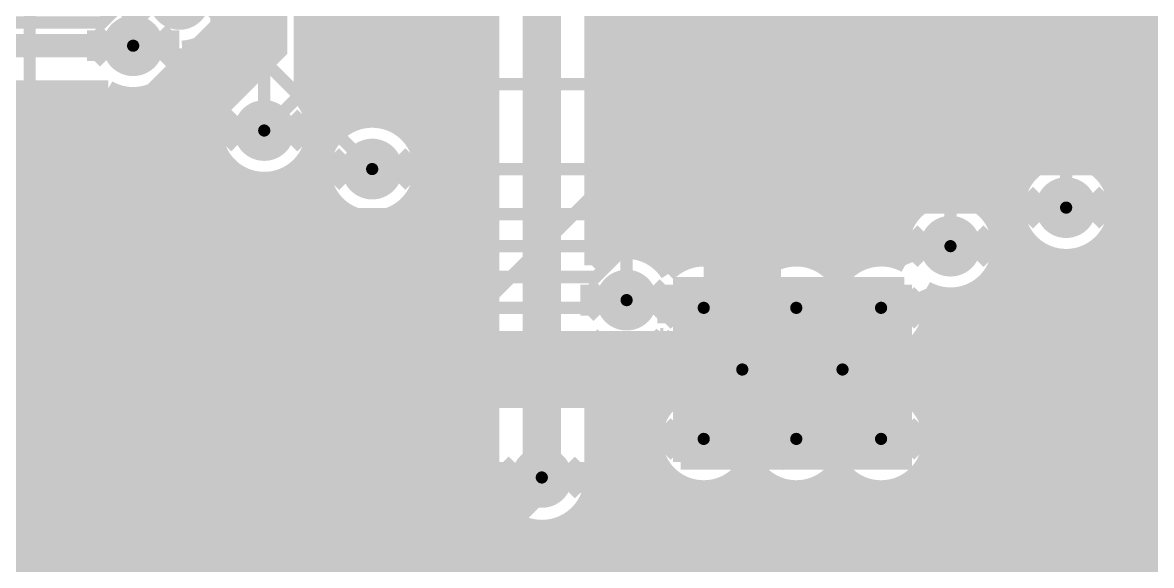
# Model space of a CAD drawing. Extents: x -10 to 131, y -93 to 209.
# Drawn here: x 101.3 to 119.9, y -14.02 to -5.08 of the extents above; entities that cross this region are included whole.
import ezdxf

# ---------------------------------------------------------------- set-up
doc = ezdxf.new("R2010")
doc.units = 0
doc.header["$MEASUREMENT"] = 0
doc.layers.get('0').update_dxf_attribs({"linetype": 'CONTINUOUS'})
for name, color, linetype in [('22-303-0_AST', 7, 'CONTINUOUS'), ('22-303-0_BOT', 2, 'CONTINUOUS'), ('22-303-0_DRD', 6, 'CONTINUOUS'), ('22-303-0_DRL', 1, 'CONTINUOUS'), ('22-303-0_GND', 3, 'CONTINUOUS'), ('22-303-0_IN1', 10, 'CONTINUOUS'), ('22-303-0_SST', 8, 'CONTINUOUS'), ('22-303-0_TOP', 15, 'CONTINUOUS'), ('THRUHOLE_TAP', 2, 'CONTINUOUS')]:
    doc.layers.add(name, color=color, linetype=linetype)

# ---------------------------------------------------------------- blocks, each defined once
blk = doc.blocks.new('ROUND_65')
at = {"const_width": 0.29972}
blk.add_lwpolyline([(-0.14986, 0, 1), (0.14986, 0, 1)], format="xyb", close=True, dxfattribs=at)
blk = doc.blocks.new('ROUND_70')
at = {"const_width": 0.29972}
blk.add_lwpolyline([(-0.14986, 0, 1), (0.14986, 0, 1)], format="xyb", close=True, dxfattribs=at)
blk = doc.blocks.new('ROUND_115')
at = {"const_width": 0.10033}
blk.add_lwpolyline([(-0.050164, 0, 1), (0.050164, 0, 1)], format="xyb", close=True, dxfattribs=at)
blk = doc.blocks.new('ROUND_117')
at = {"const_width": 0.10033}
blk.add_lwpolyline([(-0.050164, 0, 1), (0.050164, 0, 1)], format="xyb", close=True, dxfattribs=at)
blk = doc.blocks.new('ROUND_97')
at = {"const_width": 0.50038}
blk.add_lwpolyline([(-0.25019, 0, 1), (0.25019, 0, 1)], format="xyb", close=True, dxfattribs=at)
blk = doc.blocks.new('ROUND_100')
at = {"const_width": 0.50038}
blk.add_lwpolyline([(-0.25019, 0, 1), (0.25019, 0, 1)], format="xyb", close=True, dxfattribs=at)
blk = doc.blocks.new('ROUND_108')
at = {"const_width": 0.10033}
blk.add_lwpolyline([(-0.050164, 0, 1), (0.050164, 0, 1)], format="xyb", close=True, dxfattribs=at)

msp = doc.modelspace()

# ---------------------------------------------------------------- linework, layer by layer
at = {"layer": '22-303-0_AST'}
for points, const_width in [([(113.21034, -0.54102), (113.21542, -0.34036), (101.41966, -0.34036), (101.41966, -8.23468), (113.21034, -8.23468), (113.21034, -0.54102)], 0.20066), ([(107.11942, -5.6896), (107.11942, -5.21716), (107.7976, -5.45338), (107.7976, -5.57276), (106.7816, -5.57276)], 0.1524), ([(117.19052, -18.01368), (118.79072, -18.01368), (118.79072, -18.81378), (117.19052, -18.81378), (117.19052, -23.9141), (129.18948, -23.9141), (129.18948, -18.81378), (127.58928, -18.81378), (127.58928, -18.01368), (129.18948, -18.01368), (129.18948, -12.9159), (117.19052, -12.9159), (117.19052, -18.01368)], 0.1524), ([(107.78236, -14.67358), (107.77982, -14.67612), (107.30992, -15.24), (107.32262, -15.2273), (107.29976, -15.2527), (107.85602, -15.80896), (107.88142, -15.7861), (107.32262, -15.2273)], 0.1524)]:
    msp.add_lwpolyline(points, dxfattribs=dict(at, const_width=const_width))
at = {"layer": '22-303-0_BOT'}
for points, const_width in [([(117.094, 10.5664), (117.094, -8.13562)], 0.254), ([(117.3226, 10.3378), (117.3226, -8.43026)], 0.254), ([(117.5512, 10.1092), (117.5512, -16.75638)], 0.254), ([(117.7798, 9.8806), (117.7798, -7.74446)], 0.254), ([(118.0084, 7.37362), (118.0084, -7.4803)], 0.254), ([(118.237, 7.1374), (118.237, -7.36092)], 0.254), ([(118.4656, 6.9088), (118.4656, -7.32028)], 0.254), ([(118.6942, 6.6802), (118.6942, -7.34568)], 0.254), ([(118.9228, 6.4516), (118.9228, -7.44474)], 0.254), ([(119.1514, 6.223), (119.1514, -7.66318)], 0.254), ([(119.38, 5.99948), (119.38, -14.71168)], 0.254), ([(119.6086, 5.88518), (119.6086, -14.5034)], 0.254), ([(119.8372, 5.8674), (119.8372, -14.35354)], 0.254), ([(116.8654, 2.8194), (116.8654, -8.00354)], 0.254), ([(116.6368, 2.49174), (116.6368, -7.95528)], 0.254), ([(116.4082, 2.26314), (116.4082, -7.9756)], 0.254), ([(116.1796, 2.03454), (116.1796, -8.0645)], 0.254), ([(115.951, 1.80594), (115.951, -8.26262)], 0.254), ([(115.7224, 1.57734), (115.7224, -9.01954)], 0.254), ([(115.2652, 1.18872), (115.2652, -8.9916)], 0.254), ([(115.4938, 1.34874), (115.4938, -8.97128)], 0.254), ([(111.379, 1.1303), (111.379, -8.85444)], 0.254), ([(111.6076, 1.1303), (111.6076, -8.92556)], 0.254), ([(111.8362, 1.1303), (111.8362, -9.0932)], 0.254), ([(112.0648, 1.1303), (112.0648, -9.11352)], 0.254), ([(112.2934, 1.1303), (112.2934, -9.0043)], 0.254), ([(112.522, 1.1303), (112.522, -8.97128)], 0.254), ([(112.7506, 1.1303), (112.7506, -9.0043)], 0.254), ([(112.9792, 1.1303), (112.9792, -9.11352)], 0.254), ([(113.2078, 1.1303), (113.2078, -9.35228)], 0.254), ([(113.4364, 1.1303), (113.4364, -9.24814)], 0.254), ([(113.665, 1.1303), (113.665, -9.06526)], 0.254), ([(113.8936, 1.1303), (113.8936, -8.98652)], 0.254), ([(114.1222, 1.1303), (114.1222, -8.97382)], 0.254), ([(114.3508, 1.1303), (114.3508, -9.0297)], 0.254), ([(114.5794, 1.1303), (114.5794, -9.17194)], 0.254), ([(114.808, 1.1303), (114.808, -9.27862)], 0.254), ([(115.0366, 1.13284), (115.0366, -9.0805)], 0.254), ([(105.283, -6.858), (105.283, -4.445), (104.775, -3.937), (103.632, -3.937), (100.203, -0.508), (97.917, -0.508), (97.409, 0)], 0.2032), ([(109.855, -12.573), (109.855, -2.54)], 0.635), ([(106.1212, -3.48742), (106.1212, -30.353)], 0.254), ([(106.3498, -3.71856), (106.3498, -7.10946)], 0.254), ([(108.1786, -3.79476), (108.1786, -30.353)], 0.254), ([(106.5784, -3.8735), (106.5784, -6.8453)], 0.254), ([(106.807, -3.97764), (106.807, -6.72592)], 0.254), ([(107.7214, -4.00812), (107.7214, -7.02818)], 0.254), ([(107.95, -3.9243), (107.95, -30.353)], 0.254), ([(107.0356, -4.0386), (107.0356, -6.68528)], 0.254), ([(107.2642, -4.06146), (107.2642, -6.71068)], 0.254), ([(107.4928, -4.05384), (107.4928, -6.80974)], 0.254), ([(108.4072, -4.04876), (108.4072, -30.353)], 0.254), ([(108.6358, -4.04876), (108.6358, -30.353)], 0.254), ([(108.8644, -4.04876), (108.8644, -30.353)], 0.254), ([(109.0295, -4.04876), (109.0295, -12.573)], 0.254), ([(110.6805, -4.04876), (110.6805, -9.0805)], 0.254), ([(110.6932, -4.04876), (110.6932, -9.0678)], 0.254), ([(110.9218, -4.04876), (110.9218, -8.9154)], 0.254), ([(111.1504, -4.04876), (111.1504, -8.84936)], 0.254), ([(105.8926, -4.445), (105.8926, -6.32714)], 0.254), ([(104.6734, -4.87934), (104.6734, -6.32714)], 0.254), ([(104.6734, -4.9784), (104.64292, -4.9784)], 0.254), ([(109.0295, -4.9784), (105.8926, -4.9784)], 0.254), ([(129.667, -4.9784), (110.6805, -4.9784)], 0.254), ([(104.6734, -5.207), (104.51338, -5.207)], 0.254), ([(104.521, -5.19684), (104.521, -6.58876)], 0.254), ([(109.0295, -5.207), (105.8926, -5.207)], 0.254), ([(129.667, -5.207), (110.6805, -5.207)], 0.254), ([(81.026, -5.461), (103.124, -5.461)], 0.381), ([(104.0638, -5.4864), (104.0638, -30.353)], 0.254), ([(104.6734, -5.4356), (104.2162, -5.4356)], 0.254), ([(104.2924, -5.3975), (104.2924, -30.353)], 0.254), ([(109.0295, -5.4356), (105.8926, -5.4356)], 0.254), ([(127.04318, -5.4356), (110.6805, -5.4356)], 0.254), ([(104.6734, -5.6642), (103.90632, -5.6642)], 0.254), ([(109.0295, -5.6642), (105.8926, -5.6642)], 0.254), ([(126.82474, -5.6642), (110.6805, -5.6642)], 0.254), ([(103.8352, -5.84454), (103.8352, -30.353)], 0.254), ([(104.6734, -5.8928), (103.80726, -5.8928)], 0.254), ([(109.0295, -5.8928), (105.8926, -5.8928)], 0.254), ([(126.72568, -5.8928), (110.6805, -5.8928)], 0.254), ([(102.7176, -6.1595), (100.03536, -6.1595)], 0.254), ([(101.3206, -6.1595), (101.3206, -30.353)], 0.254), ([(101.5492, -6.1595), (101.5492, -30.353)], 0.254), ([(101.7778, -6.1595), (101.7778, -30.353)], 0.254), ([(102.0064, -6.1595), (102.0064, -30.353)], 0.254), ([(102.235, -6.1595), (102.235, -30.353)], 0.254), ([(102.4636, -6.1595), (102.4636, -30.353)], 0.254), ([(102.6922, -6.1595), (102.6922, -30.353)], 0.254), ([(102.9208, -6.24332), (102.9208, -30.353)], 0.254), ([(103.378, -6.22808), (103.378, -30.353)], 0.254), ([(104.6734, -6.1214), (103.58882, -6.1214)], 0.254), ([(103.6066, -6.1087), (103.6066, -30.353)], 0.254), ([(109.0295, -6.1214), (105.8926, -6.1214)], 0.254), ([(126.70028, -6.1214), (110.6805, -6.1214)], 0.254), ([(104.65562, -6.35), (100.22586, -6.35)], 0.254), ([(103.1494, -6.26872), (103.1494, -30.353)], 0.254), ([(109.0295, -6.35), (105.91038, -6.35)], 0.254), ([(123.70562, -6.35), (110.6805, -6.35)], 0.254), ([(104.52354, -6.5786), (100.41382, -6.5786)], 0.254), ([(109.0295, -6.5786), (106.03992, -6.5786)], 0.254), ([(123.5075, -6.5786), (110.6805, -6.5786)], 0.254), ([(104.47528, -6.8072), (100.50018, -6.8072)], 0.254), ([(106.63428, -6.8072), (106.08818, -6.8072)], 0.254), ([(109.0295, -6.8072), (107.48772, -6.8072)], 0.254), ([(123.4186, -6.8072), (110.6805, -6.8072)], 0.254), ([(104.4956, -7.0358), (100.5205, -7.0358)], 0.254), ([(104.521, -7.1247), (104.521, -30.353)], 0.254), ([(106.39552, -7.0358), (106.0704, -7.0358)], 0.254), ([(109.0295, -7.0358), (107.72648, -7.0358)], 0.254), ([(123.39828, -7.0358), (110.6805, -7.0358)], 0.254), ([(104.5845, -7.2644), (100.5205, -7.2644)], 0.254), ([(106.2863, -7.2644), (105.9815, -7.2644)], 0.254), ([(109.0295, -7.2644), (107.8357, -7.2644)], 0.254), ([(123.44654, -7.2644), (110.6805, -7.2644)], 0.254), ([(104.78262, -7.493), (100.5205, -7.493)], 0.254), ([(104.7496, -7.46506), (104.7496, -30.353)], 0.254), ([(106.25328, -7.493), (105.78084, -7.493)], 0.254), ([(105.8926, -7.38632), (105.8926, -30.353)], 0.254), ([(109.0295, -7.493), (107.86872, -7.493)], 0.254), ([(117.99062, -7.493), (110.6805, -7.493)], 0.254), ([(123.57862, -7.493), (118.98884, -7.493)], 0.254), ([(106.2863, -7.7216), (100.5205, -7.7216)], 0.254), ([(104.9782, -7.60476), (104.9782, -30.353)], 0.254), ([(105.2068, -7.66064), (105.2068, -30.353)], 0.254), ([(105.4354, -7.65048), (105.4354, -30.353)], 0.254), ([(105.664, -7.5692), (105.664, -30.353)], 0.254), ([(109.0295, -7.7216), (107.8357, -7.7216)], 0.254), ([(117.7925, -7.7216), (110.6805, -7.7216)], 0.254), ([(123.87326, -7.7216), (119.1895, -7.7216)], 0.254), ([(106.3498, -7.87654), (106.3498, -30.353)], 0.254), ([(106.39552, -7.9502), (100.5205, -7.9502)], 0.254), ([(107.7214, -7.95782), (107.7214, -30.353)], 0.254), ([(109.0295, -7.9502), (107.72648, -7.9502)], 0.254), ([(117.7036, -7.9502), (110.6805, -7.9502)], 0.254), ([(129.667, -7.9502), (119.2784, -7.9502)], 0.254), ([(106.63428, -8.1788), (100.5205, -8.1788)], 0.254), ([(106.5784, -8.1407), (106.5784, -30.353)], 0.254), ([(106.807, -8.26008), (106.807, -30.353)], 0.254), ([(107.0356, -8.30072), (107.0356, -30.353)], 0.254), ([(107.2642, -8.27532), (107.2642, -30.353)], 0.254), ([(109.0295, -8.1788), (107.48772, -8.1788)], 0.254), ([(107.4928, -8.17626), (107.4928, -30.353)], 0.254), ([(116.0272, -8.1788), (110.6805, -8.1788)], 0.254), ([(117.68328, -8.1788), (117.14226, -8.1788)], 0.254), ([(129.667, -8.1788), (119.29618, -8.1788)], 0.254), ([(109.0295, -8.4074), (100.5205, -8.4074)], 0.254), ([(115.85956, -8.4074), (110.6805, -8.4074)], 0.254), ([(117.73154, -8.4074), (117.3099, -8.4074)], 0.254), ([(129.667, -8.4074), (119.24792, -8.4074)], 0.254), ([(109.0295, -8.636), (100.5205, -8.636)], 0.254), ([(115.78844, -8.636), (110.6805, -8.636)], 0.254), ([(117.86362, -8.636), (117.38356, -8.636)], 0.254), ([(117.7798, -8.51154), (117.7798, -16.68526)], 0.254), ([(129.667, -8.636), (119.11838, -8.636)], 0.254), ([(119.1514, -8.59282), (119.1514, -15.0241)], 0.254), ([(109.0295, -8.8646), (100.48748, -8.8646)], 0.254), ([(111.07166, -8.8646), (110.6805, -8.8646)], 0.254), ([(115.78336, -8.8646), (111.43234, -8.8646)], 0.254), ([(118.15826, -8.8646), (117.3861, -8.8646)], 0.254), ([(118.0084, -8.7757), (118.0084, -16.64462)], 0.254), ([(129.667, -8.8646), (118.8212, -8.8646)], 0.254), ([(118.9228, -8.81126), (118.9228, -15.71752)], 0.254), ([(118.237, -8.89508), (118.237, -16.637)], 0.254), ([(118.4656, -8.93572), (118.4656, -16.65732)], 0.254), ([(118.6942, -8.91032), (118.6942, -16.71066)], 0.254), ([(109.0295, -9.0932), (100.3808, -9.0932)], 0.254), ([(112.09528, -9.0932), (111.83366, -9.0932)], 0.254), ([(113.61928, -9.0932), (112.94872, -9.0932)], 0.254), ([(115.01628, -9.0932), (114.47272, -9.0932)], 0.254), ([(117.3226, -9.0932), (117.3226, -16.86306)], 0.254), ([(129.667, -9.0932), (117.3226, -9.0932)], 0.254), ([(109.0295, -9.3218), (100.15474, -9.3218)], 0.254), ([(113.38052, -9.3218), (113.18748, -9.3218)], 0.254), ([(114.77752, -9.3218), (114.71148, -9.3218)], 0.254), ([(117.094, -9.39038), (117.094, -17.01546)], 0.254), ([(129.667, -9.3218), (117.16766, -9.3218)], 0.254), ([(109.0295, -9.5504), (95.60306, -9.5504)], 0.254), ([(116.40566, -9.5504), (116.2177, -9.5504)], 0.254), ([(116.4082, -9.5504), (116.4082, -30.353)], 0.254), ([(116.6368, -9.56818), (116.6368, -17.54886)], 0.254), ([(129.667, -9.5504), (116.76634, -9.5504)], 0.254), ([(116.8654, -9.51992), (116.8654, -17.22882)], 0.254), ([(109.0295, -9.779), (95.28556, -9.779)], 0.254), ([(129.667, -9.779), (116.25072, -9.779)], 0.254), ([(109.0295, -10.0076), (95.2119, -10.0076)], 0.254), ([(116.1796, -10.1092), (116.1796, -11.60526)], 0.254), ([(129.667, -10.0076), (116.2177, -10.0076)], 0.254), ([(109.0295, -10.2362), (95.04426, -10.2362)], 0.254), ([(110.6805, -10.2235), (110.6805, -12.573)], 0.254), ([(110.6932, -10.23366), (110.6932, -30.353)], 0.254), ([(111.85652, -10.2362), (111.80826, -10.2362)], 0.254), ([(111.8362, -10.20826), (111.8362, -11.51128)], 0.254), ([(129.667, -10.2362), (116.10848, -10.2362)], 0.254), ([(109.0295, -10.4648), (93.00972, -10.4648)], 0.254), ([(112.09528, -10.4648), (110.6805, -10.4648)], 0.254), ([(110.9218, -10.3886), (110.9218, -30.353)], 0.254), ([(111.1504, -10.4521), (111.1504, -30.353)], 0.254), ([(111.379, -10.44956), (111.379, -30.353)], 0.254), ([(111.6076, -10.3759), (111.6076, -30.353)], 0.254), ([(112.0648, -10.44448), (112.0648, -11.27252)], 0.254), ([(115.7224, -10.53592), (115.7224, -11.17854)], 0.254), ([(129.667, -10.4648), (115.86972, -10.4648)], 0.254), ([(115.951, -10.40638), (115.951, -11.31062)], 0.254), ([(109.0295, -10.6934), (94.88932, -10.6934)], 0.254), ([(112.35436, -10.6934), (110.6805, -10.6934)], 0.254), ([(112.2934, -10.5537), (112.2934, -11.1633)], 0.254), ([(129.667, -10.6934), (115.6081, -10.6934)], 0.254), ([(109.0295, -10.922), (95.0722, -10.922)], 0.254), ([(112.35944, -10.922), (110.6805, -10.922)], 0.254), ([(129.667, -10.922), (115.60556, -10.922)], 0.254), ([(109.0295, -11.1506), (95.15348, -11.1506)], 0.254), ([(112.34166, -11.1506), (110.6805, -11.1506)], 0.254), ([(129.667, -11.1506), (115.62334, -11.1506)], 0.254), ([(109.0295, -11.3792), (95.16364, -11.3792)], 0.254), ([(111.9378, -11.3792), (110.6805, -11.3792)], 0.254), ([(129.667, -11.3792), (116.02466, -11.3792)], 0.254), ([(109.0295, -11.6078), (95.10776, -11.6078)], 0.254), ([(111.7854, -11.6078), (110.6805, -11.6078)], 0.254), ([(129.667, -11.6078), (116.1796, -11.6078)], 0.254), ([(109.0295, -11.8364), (94.96806, -11.8364)], 0.254), ([(111.71936, -11.8364), (110.6805, -11.8364)], 0.254), ([(129.667, -11.8364), (116.2431, -11.8364)], 0.254), ([(109.0295, -12.065), (94.6277, -12.065)], 0.254), ([(111.72444, -12.065), (110.6805, -12.065)], 0.254), ([(129.667, -12.065), (116.24056, -12.065)], 0.254), ([(109.0295, -12.2936), (84.78266, -12.2936)], 0.254), ([(111.79556, -12.2936), (110.6805, -12.2936)], 0.254), ([(111.8362, -12.36472), (111.8362, -30.353)], 0.254), ([(113.2078, -12.36472), (113.2078, -30.353)], 0.254), ([(113.31956, -12.2936), (113.2459, -12.2936)], 0.254), ([(129.667, -12.2936), (116.1669, -12.2936)], 0.254), ([(116.1796, -12.2682), (116.1796, -30.353)], 0.254), ([(109.0295, -12.5222), (90.21572, -12.5222)], 0.254), ([(111.9632, -12.5222), (110.6805, -12.5222)], 0.254), ([(113.4872, -12.5222), (113.07826, -12.5222)], 0.254), ([(113.4364, -12.46632), (113.4364, -30.353)], 0.254), ([(114.5794, -12.54506), (114.5794, -30.353)], 0.254), ([(114.8842, -12.5222), (114.60226, -12.5222)], 0.254), ([(114.808, -12.43584), (114.808, -30.353)], 0.254), ([(115.951, -12.56538), (115.951, -30.353)], 0.254), ([(129.667, -12.5222), (115.99926, -12.5222)], 0.254), ([(109.04728, -12.7508), (90.45448, -12.7508)], 0.254), ([(129.667, -12.7508), (110.66018, -12.7508)], 0.254), ([(112.0648, -12.60348), (112.0648, -30.353)], 0.254), ([(112.2934, -12.7127), (112.2934, -30.353)], 0.254), ([(112.522, -12.74572), (112.522, -30.353)], 0.254), ([(112.7506, -12.7127), (112.7506, -30.353)], 0.254), ([(112.9792, -12.60348), (112.9792, -30.353)], 0.254), ([(113.665, -12.6492), (113.665, -30.353)], 0.254), ([(113.8936, -12.73048), (113.8936, -30.353)], 0.254), ([(114.1222, -12.74064), (114.1222, -30.353)], 0.254), ([(114.3508, -12.68476), (114.3508, -30.353)], 0.254), ([(115.0366, -12.6365), (115.0366, -30.353)], 0.254), ([(115.2652, -12.7254), (115.2652, -30.353)], 0.254), ([(115.4938, -12.74318), (115.4938, -30.353)], 0.254), ([(115.7224, -12.69492), (115.7224, -30.353)], 0.254), ([(109.093, -12.8905), (109.093, -30.353)], 0.254), ([(109.13618, -12.9794), (90.5637, -12.9794)], 0.254), ([(110.4646, -13.12926), (110.4646, -30.353)], 0.254), ([(129.667, -12.9794), (110.57382, -12.9794)], 0.254), ([(109.32668, -13.208), (90.59672, -13.208)], 0.254), ([(109.3216, -13.20292), (109.3216, -30.353)], 0.254), ([(110.236, -13.30452), (110.236, -30.353)], 0.254), ([(129.667, -13.208), (110.38078, -13.208)], 0.254), ([(129.667, -13.4366), (90.5637, -13.4366)], 0.254), ([(109.5502, -13.34008), (109.5502, -30.353)], 0.254), ([(109.7788, -13.39342), (109.7788, -30.353)], 0.254), ([(110.0074, -13.38326), (110.0074, -30.353)], 0.254), ([(129.667, -13.6652), (90.45448, -13.6652)], 0.254), ([(129.667, -13.8938), (90.21572, -13.8938)], 0.254), ([(129.667, -14.1224), (64.7446, -14.1224)], 0.254)]:
    msp.add_lwpolyline(points, dxfattribs=dict(at, const_width=const_width))
at = {"layer": '22-303-0_BOT', "const_width": 0.254}
for points in [[(103.92918, -5.50418, 0.334743), (104.6734, -4.87934)], [(103.124, -6.26872, 0.3986566), (103.93172, -5.50418)], [(102.7176, -6.1595, 0.1325032), (103.124, -6.26912)], [(104.6734, -6.32714, 0.1810567), (104.47465, -6.858)], [(106.09072, -6.858, 0.1810574), (105.89213, -6.32755)], [(107.061, -6.68528, 0.4142136), (106.25328, -7.493)], [(107.86872, -7.493, 0.4142136), (107.061, -6.68528)], [(104.47528, -6.858, 0.4142136), (105.283, -7.66572)], [(105.283, -7.66572, 0.4142136), (106.09072, -6.858)], [(118.491, -7.32028, 0.4142136), (117.68328, -8.128)], [(119.29872, -8.128, 0.4142136), (118.491, -7.32028)], [(106.25328, -7.493, 0.4142136), (107.061, -8.30072)], [(107.061, -8.30072, 0.4142136), (107.86872, -7.493)], [(116.586, -7.95528, 0.4142136), (115.77828, -8.763)], [(117.39372, -8.763, 0.4142136), (116.586, -7.95528)], [(117.68328, -8.128, 0.4142136), (118.491, -8.93572)], [(118.491, -8.93572, 0.4142136), (119.29872, -8.128)], [(111.252, -8.84428, 0.1989124), (110.68085, -9.08085)], [(111.93526, -9.22274, 0.2579696), (111.252, -8.84509)], [(115.77828, -8.763, 0.0996916), (115.84124, -9.07565)], [(116.586, -9.57072, 0.4142136), (117.39372, -8.763)], [(112.522, -8.97128, 0.2058504), (111.93583, -9.22328)], [(113.284, -9.50976, 0.3178916), (112.522, -8.97128)], [(114.046, -8.97128, 0.3178911), (113.284, -9.50976)], [(114.7445, -9.3726, 0.2670532), (114.046, -8.97088)], [(115.443, -8.97128, 0.2670535), (114.74485, -9.3728)], [(115.84178, -9.07542, 0.1296289), (115.443, -8.97027)], [(116.25072, -9.779, 0.100424), (116.18685, -9.4642)], [(116.18722, -9.46404, 0.1300236), (116.586, -9.56952)], [(115.58524, -10.57402, 0.3632608), (116.25072, -9.779)], [(110.6805, -10.2235, 0.1989124), (111.252, -10.46022)], [(111.252, -10.45972, 0.2052859), (111.83696, -10.20898)], [(111.8362, -10.20826, 0.2117023), (112.37951, -10.57542)], [(112.37976, -10.57402, 0.069362), (112.34896, -10.795)], [(115.61572, -10.795, 0.069362), (115.58493, -10.57411)], [(112.34928, -10.795, 0.1093029), (112.42467, -11.13574)], [(115.53952, -11.13536, 0.1093037), (115.61482, -10.795)], [(112.42548, -11.13536, 0.3795792), (111.71428, -11.938)], [(116.25072, -11.938, 0.3795792), (115.53952, -11.13536)], [(111.71428, -11.938, 0.4142136), (112.522, -12.74572)], [(115.443, -12.74572, 0.4142136), (116.25072, -11.938)], [(112.522, -12.74572, 0.3187087), (113.284, -12.2047)], [(113.284, -12.2047, 0.3187081), (114.046, -12.74572)], [(114.046, -12.74572, 0.2670537), (114.74415, -12.3442)], [(114.7445, -12.3444, 0.2670532), (115.443, -12.74612)], [(109.0295, -12.573, 0.4142136), (109.855, -13.3985)], [(109.855, -13.3985, 0.4142136), (110.6805, -12.573)], [(120.69064, -14.13764, 0.4142136), (118.91264, -15.91564)]]:
    msp.add_lwpolyline(points, format="xyb", dxfattribs=at)
at = {"layer": '22-303-0_DRD', "const_width": 0.254}
for points in [[(103.251, -4.953), (103.886, -4.318)], [(103.886, -4.318), (104.521, -4.953)], [(103.251, -4.445), (103.251, -4.953)], [(103.886, -5.08), (103.251, -4.445)], [(104.521, -4.445), (103.886, -5.08)], [(104.521, -4.953), (104.521, -4.445)], [(102.489, -5.715), (103.124, -5.08)], [(103.124, -5.08), (103.759, -5.715)], [(102.489, -5.207), (102.489, -5.715)], [(103.124, -5.842), (102.489, -5.207)], [(103.759, -5.207), (103.124, -5.842)], [(103.759, -5.715), (103.759, -5.207)], [(104.648, -7.112), (105.283, -6.477)], [(104.648, -6.604), (104.648, -7.112)], [(105.283, -7.239), (104.648, -6.604)], [(105.283, -6.477), (105.918, -7.112)], [(105.918, -6.604), (105.283, -7.239)], [(105.918, -7.112), (105.918, -6.604)], [(106.426, -7.747), (107.061, -7.112)], [(107.061, -7.112), (107.696, -7.747)], [(106.426, -7.239), (106.426, -7.747)], [(107.061, -7.874), (106.426, -7.239)], [(107.696, -7.239), (107.061, -7.874)], [(107.696, -7.747), (107.696, -7.239)], [(117.856, -8.382), (118.491, -7.747)], [(118.491, -7.747), (119.126, -8.382)], [(117.856, -7.874), (117.856, -8.382)], [(118.491, -8.509), (117.856, -7.874)], [(119.126, -7.874), (118.491, -8.509)], [(119.126, -8.382), (119.126, -7.874)], [(115.951, -9.017), (116.586, -8.382)], [(116.586, -8.382), (117.221, -9.017)], [(115.951, -8.509), (115.951, -9.017)], [(116.586, -9.144), (115.951, -8.509)], [(117.221, -8.509), (116.586, -9.144)], [(117.221, -9.017), (117.221, -8.509)], [(110.617, -9.906), (111.252, -9.271)], [(110.617, -9.398), (110.617, -9.906)], [(111.252, -10.033), (110.617, -9.398)], [(111.252, -9.271), (111.887, -9.906)], [(111.887, -9.398), (111.252, -10.033)], [(111.887, -9.906), (111.887, -9.398)], [(111.887, -10.033), (112.522, -9.398)], [(112.522, -9.398), (113.157, -10.033)], [(113.411, -10.033), (114.046, -9.398)], [(114.046, -9.398), (114.681, -10.033)], [(114.808, -10.033), (115.443, -9.398)], [(115.443, -9.398), (116.078, -10.033)], [(111.887, -9.525), (111.887, -10.033)], [(112.522, -10.16), (111.887, -9.525)], [(113.157, -9.525), (112.522, -10.16)], [(113.157, -10.033), (113.157, -9.525)], [(113.411, -9.525), (113.411, -10.033)], [(114.046, -10.16), (113.411, -9.525)], [(114.681, -9.525), (114.046, -10.16)], [(114.681, -10.033), (114.681, -9.525)], [(114.808, -9.525), (114.808, -10.033)], [(115.443, -10.16), (114.808, -9.525)], [(116.078, -9.525), (115.443, -10.16)], [(116.078, -10.033), (116.078, -9.525)], [(112.522, -11.049), (113.157, -10.414)], [(112.522, -11.049), (113.157, -10.414)], [(112.522, -11.049), (113.157, -10.414)], [(112.522, -11.049), (113.157, -10.414)], [(113.157, -10.414), (113.792, -11.049)], [(113.157, -10.414), (113.792, -11.049)], [(113.157, -10.414), (113.792, -11.049)], [(113.157, -10.414), (113.792, -11.049)], [(114.173, -11.049), (114.808, -10.414)], [(114.808, -10.414), (115.443, -11.049)], [(112.522, -10.541), (112.522, -11.049)], [(113.157, -11.176), (112.522, -10.541)], [(112.522, -10.541), (112.522, -11.049)], [(113.157, -11.176), (112.522, -10.541)], [(112.522, -10.541), (112.522, -11.049)], [(113.157, -11.176), (112.522, -10.541)], [(112.522, -10.541), (112.522, -11.049)], [(113.157, -11.176), (112.522, -10.541)], [(113.792, -10.541), (113.157, -11.176)], [(113.792, -10.541), (113.157, -11.176)], [(113.792, -10.541), (113.157, -11.176)], [(113.792, -10.541), (113.157, -11.176)], [(113.792, -11.049), (113.792, -10.541)], [(113.792, -11.049), (113.792, -10.541)], [(113.792, -11.049), (113.792, -10.541)], [(113.792, -11.049), (113.792, -10.541)], [(114.173, -10.541), (114.173, -11.049)], [(114.808, -11.176), (114.173, -10.541)], [(115.443, -10.541), (114.808, -11.176)], [(115.443, -11.049), (115.443, -10.541)], [(111.887, -12.192), (112.522, -11.557)], [(112.522, -11.557), (113.157, -12.192)], [(113.411, -12.192), (114.046, -11.557)], [(114.046, -11.557), (114.681, -12.192)], [(114.808, -12.192), (115.443, -11.557)], [(115.443, -11.557), (116.078, -12.192)], [(111.887, -11.684), (111.887, -12.192)], [(112.522, -12.319), (111.887, -11.684)], [(113.157, -11.684), (112.522, -12.319)], [(113.157, -12.192), (113.157, -11.684)], [(113.411, -11.684), (113.411, -12.192)], [(114.046, -12.319), (113.411, -11.684)], [(114.681, -11.684), (114.046, -12.319)], [(114.681, -12.192), (114.681, -11.684)], [(114.808, -11.684), (114.808, -12.192)], [(115.443, -12.319), (114.808, -11.684)], [(116.078, -11.684), (115.443, -12.319)], [(116.078, -12.192), (116.078, -11.684)], [(109.22, -12.827), (109.855, -12.192)], [(109.855, -12.192), (110.49, -12.827)], [(109.22, -12.319), (109.22, -12.827)], [(109.855, -12.954), (109.22, -12.319)], [(110.49, -12.319), (109.855, -12.954)], [(110.49, -12.827), (110.49, -12.319)]]:
    msp.add_lwpolyline(points, dxfattribs=at)
at = {"layer": '22-303-0_IN1'}
for points, const_width in [([(74.93, -17.78), (74.93, -17.907), (79.883, -22.86), (101.346, -22.86), (105.283, -18.923), (105.283, -13.335), (111.506, -7.112), (111.506, -0.762), (108.585, 2.159), (108.585, 16.891), (107.315, 18.161), (107.315, 27.305), (108.585, 28.575), (108.585, 56.515)], 0.2032), ([(112.522, 38.608), (112.776, 38.354), (112.776, 20.828), (111.506, 19.558), (111.506, 18.034), (111.76, 17.78), (111.76, 17.272), (110.871, 16.383), (110.871, 11.684), (112.014, 10.541), (112.014, -7.747), (111.252, -8.509), (111.252, -9.652)], 0.2032), ([(118.491, -8.128), (118.491, 18.161), (118.999, 18.669), (118.999, 20.32), (120.523, 21.844), (120.523, 23.368)], 0.2032), ([(116.586, -8.763), (116.586, -8.128), (117.602, -7.112), (117.602, 17.907), (118.491, 18.796), (118.491, 22.606), (118.364, 22.733), (118.364, 22.86)], 0.2032), ([(113.157, -10.795), (113.157, 13.843), (113.665, 14.351)], 1.27), ([(103.124, -5.461), (103.124, -1.016), (105.156, 1.016), (105.156, 1.778)], 0.381), ([(107.061, -7.493), (104.267, -4.699), (103.886, -4.699)], 0.2032), ([(115.824, -9.398), (112.141, -9.398)], 0.254), ([(115.824, -9.398), (115.824, -12.319), (112.141, -12.319)], 0.254), ([(112.141, -9.398), (112.141, -12.319)], 0.254), ([(112.2426, -9.398), (112.2426, -12.319)], 0.254), ([(112.4712, -9.398), (112.4712, -12.319)], 0.254), ([(112.6998, -9.398), (112.6998, -12.319)], 0.254), ([(112.9284, -9.398), (112.9284, -12.319)], 0.254), ([(113.157, -9.398), (113.157, -12.319)], 0.254), ([(113.3856, -9.398), (113.3856, -12.319)], 0.254), ([(113.6142, -9.398), (113.6142, -12.319)], 0.254), ([(113.8428, -9.398), (113.8428, -12.319)], 0.254), ([(114.0714, -9.398), (114.0714, -12.319)], 0.254), ([(114.3, -9.398), (114.3, -12.319)], 0.254), ([(114.5286, -9.398), (114.5286, -12.319)], 0.254), ([(114.7572, -9.398), (114.7572, -12.319)], 0.254), ([(114.9858, -9.398), (114.9858, -12.319)], 0.254), ([(115.2144, -9.398), (115.2144, -12.319)], 0.254), ([(115.443, -9.398), (115.443, -12.319)], 0.254), ([(115.6716, -9.398), (115.6716, -12.319)], 0.254), ([(115.824, -9.4742), (112.141, -9.4742)], 0.254), ([(115.824, -9.7028), (112.141, -9.7028)], 0.254), ([(115.824, -9.9314), (112.141, -9.9314)], 0.254), ([(115.824, -10.16), (112.141, -10.16)], 0.254), ([(115.824, -10.3886), (112.141, -10.3886)], 0.254), ([(115.824, -10.6172), (112.141, -10.6172)], 0.254), ([(115.824, -10.8458), (112.141, -10.8458)], 0.254), ([(115.824, -11.0744), (112.141, -11.0744)], 0.254), ([(115.824, -11.303), (112.141, -11.303)], 0.254), ([(115.824, -11.5316), (112.141, -11.5316)], 0.254), ([(115.824, -11.7602), (112.141, -11.7602)], 0.254), ([(115.824, -11.9888), (112.141, -11.9888)], 0.254), ([(115.824, -12.2174), (112.141, -12.2174)], 0.254)]:
    msp.add_lwpolyline(points, dxfattribs=dict(at, const_width=const_width))
at = {"layer": '22-303-0_SST'}
for points, const_width in [([(113.21034, -0.54102), (113.21542, -0.34036), (101.41966, -0.34036), (101.41966, -8.23468), (113.21034, -8.23468), (113.21034, -0.54102)], 0.20066), ([(114.4143, -5.2578), (113.70818, -5.2578), (113.56848, -5.21716), (113.56848, -4.96316), (113.70818, -4.91998), (114.4143, -4.91998)], 0.1524), ([(113.70818, -5.60578), (113.56848, -5.6896), (113.56848, -5.85978), (113.70818, -5.9436), (113.85042, -5.9436), (114.13236, -5.77596), (114.4143, -5.9436), (114.4143, -5.60578)], 0.1524), ([(113.85042, -6.6294), (113.85042, -6.29158), (114.4143, -6.46176), (114.4143, -6.54558), (113.56848, -6.54558)], 0.1524), ([(113.86566, -12.37742), (113.72596, -12.33424), (113.72596, -12.08024), (113.86566, -12.0396), (114.43208, -12.0396), (114.57178, -12.08024), (114.57178, -12.33424), (114.43208, -12.37742)], 0.1524), ([(101.52634, -12.5349), (101.38664, -12.49172), (101.38664, -12.23772), (101.52634, -12.19708), (102.09022, -12.19708), (102.23246, -12.23772), (102.23246, -12.49172), (102.09022, -12.5349)], 0.1524), ([(101.80828, -13.17752), (101.80828, -12.92352), (101.95052, -12.88288), (102.09022, -12.88288), (102.23246, -12.92352), (102.23246, -13.17752), (102.09022, -13.2207), (101.95052, -13.2207), (101.38664, -13.05052)], 0.1524), ([(108.45546, -13.09624), (108.45546, -12.79906), (109.30128, -12.79906)], 0.1524), ([(114.15014, -13.02004), (114.15014, -12.76604), (114.28984, -12.7254), (114.43208, -12.7254), (114.57178, -12.76604), (114.57178, -13.02004), (114.43208, -13.06322), (114.28984, -13.06322), (113.72596, -12.89304)], 0.1524), ([(117.19052, -18.01368), (118.79072, -18.01368), (118.79072, -18.81378), (117.19052, -18.81378), (117.19052, -23.9141), (129.18948, -23.9141), (129.18948, -18.81378), (127.58928, -18.81378), (127.58928, -18.01368), (129.18948, -18.01368), (129.18948, -12.9159), (117.19052, -12.9159), (117.19052, -18.01368)], 0.1524), ([(107.78236, -14.67358), (107.77982, -14.67612), (107.30992, -15.24), (107.32262, -15.2273), (107.29976, -15.2527), (107.85602, -15.80896), (107.88142, -15.7861), (107.32262, -15.2273)], 0.1524), ([(108.7374, -13.78204), (108.7374, -13.44422), (109.30128, -13.61186), (109.30128, -13.69822), (108.45546, -13.69822)], 0.1524), ([(114.15014, -13.45184), (114.15014, -13.70584), (114.0079, -13.74902), (113.86566, -13.74902), (113.72596, -13.70584), (113.72596, -13.45184), (113.86566, -13.4112), (114.0079, -13.4112), (114.57178, -13.57884)], 0.1524), ([(101.38664, -13.6525), (102.23246, -13.9065), (102.23246, -13.56868)], 0.1524)]:
    msp.add_lwpolyline(points, dxfattribs=dict(at, const_width=const_width))
at = {"layer": '22-303-0_TOP'}
for points, const_width in [([(99.695, -7.366), (102.997, -7.366), (105.029, -5.334), (105.029, -2.794), (104.775, -2.54)], 1.27), ([(103.886, -4.699), (102.997, -4.699), (102.616, -5.08), (91.44, -5.08), (91.186, -5.334), (91.186, -6.223), (91.44, -6.477), (91.44, -8.382), (91.059, -8.763), (88.773, -8.763), (86.233, -6.223), (83.439, -6.223)], 0.2032), ([(127.508, -6.096), (106.045, -6.096), (105.283, -6.858)], 0.2032), ([(124.206, -6.985), (123.698, -7.493), (107.061, -7.493)], 0.2032), ([(94.996, -9.017), (95.631, -9.017), (96.393, -8.255), (98.044, -8.255), (98.171, -8.382), (98.552, -8.382), (99.441, -9.271), (102.616, -9.271), (103.124, -8.763), (110.617, -8.763), (111.252, -8.128), (118.491, -8.128)], 0.2032), ([(94.488, -9.652), (94.615, -9.779), (102.743, -9.779), (103.251, -9.271), (110.744, -9.271), (111.252, -8.763), (116.586, -8.763)], 0.2032), ([(115.824, -9.398), (112.141, -9.398), (112.141, -12.319)], 0.254), ([(112.2426, -9.398), (112.2426, -12.319)], 0.254), ([(112.4712, -9.398), (112.4712, -12.319)], 0.254), ([(112.6998, -9.398), (112.6998, -12.319)], 0.254), ([(112.9284, -9.398), (112.9284, -12.319)], 0.254), ([(113.157, -9.398), (113.157, -12.319)], 0.254), ([(113.3856, -9.398), (113.3856, -12.319)], 0.254), ([(113.6142, -9.398), (113.6142, -12.319)], 0.254), ([(113.8428, -9.398), (113.8428, -12.319)], 0.254), ([(114.0714, -9.398), (114.0714, -12.319)], 0.254), ([(114.3, -9.398), (114.3, -12.319)], 0.254), ([(114.5286, -9.398), (114.5286, -12.319)], 0.254), ([(114.7572, -9.398), (114.7572, -12.319)], 0.254), ([(114.9858, -9.398), (114.9858, -12.319)], 0.254), ([(115.2144, -9.398), (115.2144, -12.319)], 0.254), ([(115.443, -9.398), (115.443, -12.319)], 0.254), ([(115.6716, -9.398), (115.6716, -12.319)], 0.254), ([(115.824, -9.398), (115.824, -12.319)], 0.254), ([(115.824, -9.4742), (112.141, -9.4742)], 0.254), ([(111.252, -9.652), (111.125, -9.779), (103.378, -9.779), (101.727, -11.43), (94.488, -11.43), (94.361, -11.303)], 0.2032), ([(115.824, -9.7028), (112.141, -9.7028)], 0.254), ([(115.824, -9.9314), (112.141, -9.9314)], 0.254), ([(115.824, -10.16), (112.141, -10.16)], 0.254), ([(104.0638, -21.5138), (102.108, -19.558), (102.108, -12.446), (103.759, -10.795), (113.157, -10.795)], 1.27), ([(104.0638, -21.5138), (102.108, -19.558), (102.108, -12.446), (103.759, -10.795), (113.157, -10.795)], 1.27), ([(104.0638, -21.5138), (102.108, -19.558), (102.108, -12.446), (103.759, -10.795), (113.157, -10.795)], 1.27), ([(104.0638, -21.5138), (102.108, -19.558), (102.108, -12.446), (103.759, -10.795), (113.157, -10.795)], 1.27), ([(115.824, -10.3886), (112.141, -10.3886)], 0.254), ([(115.824, -10.6172), (112.141, -10.6172)], 0.254), ([(115.824, -10.8458), (112.141, -10.8458)], 0.254), ([(115.824, -11.0744), (112.141, -11.0744)], 0.254), ([(115.824, -11.303), (112.141, -11.303)], 0.254), ([(115.824, -11.5316), (112.141, -11.5316)], 0.254), ([(115.824, -11.7602), (112.141, -11.7602)], 0.254), ([(115.824, -11.9888), (112.141, -11.9888)], 0.254), ([(109.21746, -14.90472), (109.21746, -13.208), (109.855, -12.573)], 0.635), ([(115.824, -12.2174), (112.141, -12.2174)], 0.254), ([(115.824, -12.319), (112.141, -12.319)], 0.254)]:
    msp.add_lwpolyline(points, dxfattribs=dict(at, const_width=const_width))

# ---------------------------------------------------------------- block references
at = {"layer": '22-303-0_BOT'}
for name, p in [('ROUND_70', (103.124, -5.461)), ('ROUND_70', (105.283, -6.858)), ('ROUND_70', (107.061, -7.493)), ('ROUND_70', (118.491, -8.128)), ('ROUND_70', (116.586, -8.763)), ('ROUND_70', (111.252, -9.652)), ('ROUND_65', (112.522, -9.779)), ('ROUND_65', (114.046, -9.779)), ('ROUND_65', (115.443, -9.779)), ('ROUND_70', (113.157, -10.795)), ('ROUND_65', (114.808, -10.795)), ('ROUND_65', (112.522, -11.938)), ('ROUND_65', (114.046, -11.938)), ('ROUND_65', (115.443, -11.938)), ('ROUND_70', (109.855, -12.573))]:
    msp.add_blockref(name, p, dxfattribs=at)
at = {"layer": '22-303-0_DRL'}
for name, p in [('ROUND_117', (103.124, -5.461)), ('ROUND_117', (105.283, -6.858)), ('ROUND_117', (107.061, -7.493)), ('ROUND_117', (118.491, -8.128)), ('ROUND_117', (116.586, -8.763)), ('ROUND_117', (111.252, -9.652)), ('ROUND_115', (112.522, -9.779)), ('ROUND_115', (114.046, -9.779)), ('ROUND_115', (115.443, -9.779)), ('ROUND_117', (113.157, -10.795)), ('ROUND_115', (114.808, -10.795)), ('ROUND_115', (112.522, -11.938)), ('ROUND_115', (114.046, -11.938)), ('ROUND_115', (115.443, -11.938)), ('ROUND_117', (109.855, -12.573))]:
    msp.add_blockref(name, p, dxfattribs=at)
at = {"layer": '22-303-0_GND'}
for name, p in [('ROUND_100', (103.886, -4.699)), ('ROUND_100', (103.124, -5.461)), ('ROUND_100', (105.283, -6.858)), ('ROUND_100', (107.061, -7.493)), ('ROUND_100', (118.491, -8.128)), ('ROUND_100', (116.586, -8.763)), ('ROUND_100', (111.252, -9.652)), ('ROUND_97', (112.522, -9.779)), ('ROUND_97', (114.046, -9.779)), ('ROUND_97', (115.443, -9.779)), ('ROUND_100', (113.157, -10.795)), ('ROUND_97', (114.808, -10.795)), ('ROUND_97', (112.522, -11.938)), ('ROUND_97', (114.046, -11.938)), ('ROUND_97', (115.443, -11.938)), ('ROUND_100', (109.855, -12.573))]:
    msp.add_blockref(name, p, dxfattribs=at)
at = {"layer": '22-303-0_IN1'}
for name, p in [('ROUND_70', (103.124, -5.461)), ('ROUND_70', (105.283, -6.858)), ('ROUND_70', (107.061, -7.493)), ('ROUND_70', (118.491, -8.128)), ('ROUND_70', (116.586, -8.763)), ('ROUND_70', (111.252, -9.652)), ('ROUND_65', (112.522, -9.779)), ('ROUND_65', (114.046, -9.779)), ('ROUND_65', (115.443, -9.779)), ('ROUND_70', (113.157, -10.795)), ('ROUND_65', (114.808, -10.795)), ('ROUND_65', (112.522, -11.938)), ('ROUND_65', (114.046, -11.938)), ('ROUND_65', (115.443, -11.938)), ('ROUND_70', (109.855, -12.573))]:
    msp.add_blockref(name, p, dxfattribs=at)
at = {"layer": '22-303-0_TOP'}
for name, p in [('ROUND_70', (103.124, -5.461)), ('ROUND_70', (105.283, -6.858)), ('ROUND_70', (107.061, -7.493)), ('ROUND_70', (118.491, -8.128)), ('ROUND_70', (116.586, -8.763)), ('ROUND_70', (111.252, -9.652)), ('ROUND_65', (112.522, -9.779)), ('ROUND_65', (114.046, -9.779)), ('ROUND_65', (115.443, -9.779)), ('ROUND_70', (113.157, -10.795)), ('ROUND_65', (114.808, -10.795)), ('ROUND_65', (112.522, -11.938)), ('ROUND_65', (114.046, -11.938)), ('ROUND_65', (115.443, -11.938)), ('ROUND_70', (109.855, -12.573))]:
    msp.add_blockref(name, p, dxfattribs=at)
at = {"layer": 'THRUHOLE_TAP'}
for p in [(103.124, -5.461), (105.283, -6.858), (107.061, -7.493), (118.491, -8.128), (116.586, -8.763), (111.252, -9.652), (112.522, -9.779), (114.046, -9.779), (115.443, -9.779), (113.157, -10.795), (114.808, -10.795), (112.522, -11.938), (114.046, -11.938), (115.443, -11.938), (109.855, -12.573)]:
    msp.add_blockref('ROUND_108', p, dxfattribs=at)

doc.saveas('drawing.dxf')
